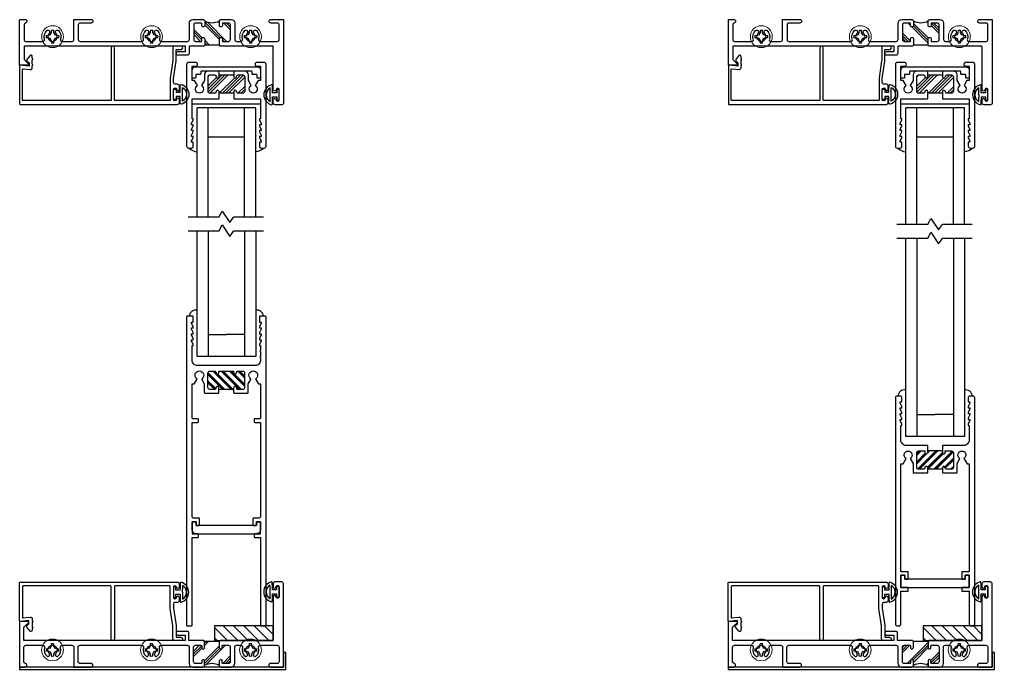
# Model space of a CAD drawing. Extents: x -7 to 79, y -106 to 76.
# Drawn here: x -0.27 to 16.36, y 64.43 to 75.52 of the extents above; entities that cross this region are included whole.
import ezdxf

# ---------------------------------------------------------------- set-up
doc = ezdxf.new("R2010")
doc.units = 0
doc.header["$MEASUREMENT"] = 0
doc.layers.get('0').update_dxf_attribs({"linetype": 'CONTINUOUS'})
for name, color, linetype in [('DIM', 7, 'CONTINUOUS'), ('FRAME', 1, 'CONTINUOUS'), ('GEOMETRY', 1, 'CONTINUOUS'), ('GLASS-VINYL', 7, 'CONTINUOUS'), ('MISC.', 7, 'CONTINUOUS'), ('SASH', 5, 'CONTINUOUS'), ('SETTING BLOCKS', 7, 'CONTINUOUS'), ('TEXT', 7, 'CONTINUOUS'), ('VENT', 5, 'CONTINUOUS')]:
    doc.layers.add(name, color=color, linetype=linetype)

# ---------------------------------------------------------------- blocks, each defined once
blk = doc.blocks.new('BL798 BOTTOM RAIL SPREADER')
blk.add_lwpolyline([(1.098, 0.145), (0.068, 0.145), (0.068, 0.208), (0, 0.208), (0, 0), (1.166, 0), (1.166, 0.208), (1.098, 0.208)], close=True)
blk = doc.blocks.new('3076 FIXED BOTTOM RAIL')
at = {"linetype": 'Continuous'}
h = blk.add_hatch(dxfattribs=at)
h.set_pattern_fill('PLAST', scale=0.4, angle=45, style=0)
h.set_pattern_definition([(45, (-6.21396, -24.43819), (-0.07071068, 0.07071068), []), (45, (-6.2228, -24.42935), (-0.07071068, 0.07071068), []), (45, (-6.23164, -24.42051), (-0.07071068, 0.07071068), [])])
edge = h.paths.add_edge_path()
edge.add_line((-0.125, 0), (0.125, 0))
edge.add_line((0.125, 0), (0.125, -0.027))
edge.add_arc((0.15, -0.027), 0.025, 180, 364.5812)
edge.add_line((0.175, -0.025), (0.175, 0))
edge.add_line((0.175, 0), (0.282, 0))
edge.add_arc((0.282, -0.031), 0.031, 0, 90, ccw=False)
edge.add_line((0.313, -0.031), (0.313, -0.281))
edge.add_arc((0.282, -0.281), 0.031, -90, 0, ccw=False)
edge.add_line((0.282, -0.312), (0.175, -0.312))
edge.add_line((0.175, -0.312), (0.175, -0.287))
edge.add_arc((0.15, -0.287), 0.025, 0, 175.4188)
edge.add_line((0.125, -0.285), (0.125, -0.312))
edge.add_line((0.125, -0.312), (-0.125, -0.312))
edge.add_line((-0.125, -0.312), (-0.125, -0.287))
edge.add_arc((-0.15, -0.287), 0.025, 0, 175.4188)
edge.add_arc((-0.205, -0.283), 0.0297, 278.9864, 355.4188, ccw=False)
edge.add_line((-0.2, -0.312), (-0.282, -0.312))
edge.add_arc((-0.282, -0.281), 0.031, 180, 270, ccw=False)
edge.add_line((-0.313, -0.281), (-0.313, -0.031))
edge.add_arc((-0.282, -0.031), 0.031, 90, 180, ccw=False)
edge.add_line((-0.282, 0), (-0.175, 0))
edge.add_line((-0.175, 0), (-0.175, -0.025))
edge.add_arc((-0.15, -0.025), 0.025, 180, 359.9954)
edge.add_line((-0.125, -0.025), (-0.125, 0))
at = {"color": 7}
for p, q in [((0.125, 0), (-0.125, 0)), ((0.125, -0.312), (-0.125, -0.312))]:
    blk.add_line(p, q, dxfattribs=at)
for points in [[(-0.646, -2.983), (-0.614, -2.983, 0.414214), (-0.583, -2.952), (-0.583, -2.391), (-0.458, -2.391), (-0.458, -2.329), (-0.583, -2.329), (-0.583, -2.121), (-0.515, -2.121), (-0.515, -2.184), (-0.458, -2.184), (-0.458, -2.059), (-0.583, -2.059), (-0.583, -0.873), (-0.583, -0.811), (-0.583, -0.218), (-0.545, -0.218), (-0.493, -0.129, -3.732051), (-0.425, -0.129), (-0.375, -0.214), (-0.375, -0.288), (-0.375, -0.374), (-0.125, -0.374), (-0.125, -0.362), (-0.125, -0.312), (-0.125, -0.287, 0.414214), (-0.15, -0.262), (-0.151, -0.262, 0.414214), (-0.175, -0.286), (-0.175, -0.287, -0.414214), (-0.2, -0.312), (-0.282, -0.312, -0.414214), (-0.313, -0.281), (-0.313, -0.031, -0.414214), (-0.282, 0), (-0.175, 0), (-0.175, -0.026, 0.414214), (-0.151, -0.05), (-0.15, -0.05, 0.414214), (-0.125, -0.025), (-0.125, 0.094), (-0.489, 0.094, -0.414214), (-0.583, 0.188), (-0.583, 0.437), (-0.565, 0.437), (-0.565, 0.457), (-0.595, 0.517), (-0.595, 0.537), (-0.565, 0.537), (-0.565, 0.557), (-0.595, 0.617), (-0.595, 0.637), (-0.565, 0.637), (-0.565, 0.657), (-0.595, 0.717), (-0.595, 0.737), (-0.565, 0.737), (-0.565, 0.757), (-0.595, 0.817), (-0.595, 0.837), (-0.565, 0.837), (-0.565, 0.906, 0.414214), (-0.596, 0.937), (-0.646, 0.937, 0.414214), (-0.677, 0.906), (-0.677, 0.111), (-0.677, -2.515), (-0.677, -2.952, 0.414214)], [(0.646, 0.937), (0.596, 0.937, 0.414214), (0.565, 0.906), (0.565, 0.837), (0.595, 0.837), (0.595, 0.817), (0.565, 0.757), (0.565, 0.737), (0.595, 0.737), (0.595, 0.717), (0.565, 0.657), (0.565, 0.637), (0.595, 0.637), (0.595, 0.617), (0.565, 0.557), (0.565, 0.537), (0.595, 0.537), (0.595, 0.517), (0.565, 0.457), (0.565, 0.437), (0.583, 0.437), (0.583, 0.188, -0.414214), (0.489, 0.094), (0.125, 0.094), (0.125, -0.025, 0.414214), (0.15, -0.05), (0.151, -0.05, 0.414214), (0.175, -0.026), (0.175, 0), (0.282, 0, -0.414214), (0.313, -0.031), (0.313, -0.281, -0.414214), (0.282, -0.312), (0.2, -0.312, -0.414214), (0.175, -0.287), (0.175, -0.286), (0.151, -0.262), (0.15, -0.262, 0.414214), (0.125, -0.287), (0.125, -0.312), (0.125, -0.362), (0.125, -0.374), (0.375, -0.374), (0.375, -0.288), (0.375, -0.214), (0.425, -0.129, -3.732051), (0.493, -0.129), (0.545, -0.218), (0.583, -0.218), (0.583, -0.811), (0.583, -0.873), (0.583, -2.059), (0.458, -2.059), (0.458, -2.184), (0.515, -2.184), (0.515, -2.121), (0.583, -2.121), (0.583, -2.329), (0.458, -2.329), (0.458, -2.391), (0.583, -2.391), (0.583, -2.952, 0.414214), (0.614, -2.983), (0.646, -2.983, 0.414214), (0.677, -2.952), (0.677, -2.515), (0.677, 0.111), (0.677, 0.906, 0.414214)]]:
    blk.add_lwpolyline(points, format="xyb", close=True)
blk = doc.blocks.new('3310-Thermal Mammoth B Rail')
at = {"linetype": 'Continuous'}
h = blk.add_hatch(dxfattribs=at)
h.set_pattern_fill('PLAST', scale=0.4, angle=-45, style=0)
h.paths.add_polyline_path([(-0.15, 0.324), (-0.151, 0.324, -0.414214), (-0.175, 0.348), (-0.175, 0.374), (-0.282, 0.374, 0.414214), (-0.313, 0.343), (-0.313, 0.093, 0.414214), (-0.282, 0.062), (-0.2, 0.062, 0.414214), (-0.175, 0.087), (-0.175, 0.088, -0.414214), (-0.151, 0.112), (-0.15, 0.112, -0.414214), (-0.125, 0.087), (-0.125, 0.062), (0.125, 0.062), (0.125, 0.087, -0.414214), (0.15, 0.112), (0.151, 0.112, -0.414214), (0.175, 0.088), (0.175, 0.087, 0.414214), (0.2, 0.062), (0.282, 0.062, 0.414214), (0.313, 0.093), (0.313, 0.343, 0.414214), (0.282, 0.374), (0.175, 0.374), (0.175, 0.348, -0.414214), (0.151, 0.324), (0.15, 0.324, -0.414214), (0.125, 0.349), (0.125, 0.374), (-0.125, 0.374), (-0.125, 0.349, -0.414214)])
at = {"color": 7}
for p, q in [((-0.125, 0.374), (0.125, 0.374)), ((0.125, 0.062), (-0.125, 0.062))]:
    blk.add_line(p, q, dxfattribs=at)
at = {"ltscale": 0.25}
blk.add_lwpolyline([(0.512, -2.4), (0.486, -2.4, 0.414214), (0.476, -2.41), (0.476, -2.452, 0.414214), (0.486, -2.462), (0.584, -2.462), (0.584, -3.96, 0.414214), (0.594, -3.97), (0.668, -3.97, 0.414214), (0.678, -3.96), (0.678, 1.301, 0.414214), (0.668, 1.311), (0.576, 1.311, 0.414214), (0.566, 1.301), (0.566, 1.211), (0.596, 1.211), (0.596, 1.191), (0.566, 1.131), (0.566, 1.111), (0.596, 1.111), (0.596, 1.091), (0.566, 1.031), (0.566, 1.011), (0.596, 1.011), (0.596, 0.991), (0.566, 0.931), (0.566, 0.911), (0.596, 0.911), (0.596, 0.891), (0.566, 0.831), (0.566, 0.811), (0.584, 0.811), (0.584, 0.726, 1), (0.584, 0.706), (0.584, 0.626, 1), (0.584, 0.606), (0.584, 0.562, -0.414214), (0.49, 0.468), (0.001, 0.468), (-0.488, 0.468, -0.414214), (-0.582, 0.562), (-0.582, 0.811), (-0.564, 0.811), (-0.564, 0.831), (-0.594, 0.891), (-0.594, 0.911), (-0.564, 0.911), (-0.564, 0.931), (-0.594, 0.991), (-0.594, 1.011), (-0.564, 1.011), (-0.564, 1.031), (-0.594, 1.091), (-0.594, 1.111), (-0.564, 1.111), (-0.564, 1.131), (-0.594, 1.191), (-0.594, 1.211), (-0.564, 1.211), (-0.564, 1.301, 0.414214), (-0.574, 1.311), (-0.666, 1.311, 0.414214), (-0.676, 1.301), (-0.676, -3.96, 0.414214), (-0.666, -3.97), (-0.592, -3.97, 0.414214), (-0.582, -3.96), (-0.582, -2.462), (-0.484, -2.462, 0.414214), (-0.474, -2.452), (-0.474, -2.41, 0.414214), (-0.484, -2.4), (-0.51, -2.4, -0.414214), (-0.582, -2.328), (-0.582, -2.195), (-0.514, -2.195), (-0.514, -2.248, 0.414214), (-0.504, -2.258), (-0.464, -2.258, 0.414214), (-0.454, -2.248), (-0.454, -2.143, 0.414214), (-0.464, -2.133), (-0.551, -2.133, -0.414214), (-0.582, -2.102), (-0.582, -0.509, -0.414214), (-0.572, -0.499), (-0.484, -0.499, 0.414214), (-0.474, -0.489), (-0.474, -0.447, 0.414214), (-0.484, -0.437), (-0.572, -0.437, -0.414214), (-0.582, -0.427), (-0.582, 0.16), (-0.547, 0.16, 0.267949), (-0.539, 0.165), (-0.5, 0.232, 0.380082), (-0.502, 0.245, -3.00994), (-0.413, 0.245, 0.380082), (-0.415, 0.232), (-0.374, 0.16), (-0.374, 0.01, 0.414214), (-0.364, 0), (-0.134, 0, 0.414214), (-0.124, 0.01), (-0.124, 0.087, 0.414214), (-0.149, 0.112, 0.414214), (-0.174, 0.087, -0.414214), (-0.199, 0.062), (-0.281, 0.062, -0.414214), (-0.312, 0.093), (-0.312, 0.343, -0.414214), (-0.281, 0.374), (-0.199, 0.374, -0.414214), (-0.174, 0.349, 0.414214), (-0.149, 0.324, 0.414214), (-0.124, 0.349), (-0.124, 0.374), (0.001, 0.374), (0.126, 0.374), (0.126, 0.349, 0.414214), (0.151, 0.324, 0.414214), (0.176, 0.349, -0.414214), (0.201, 0.374), (0.283, 0.374, -0.414214), (0.314, 0.343), (0.314, 0.093, -0.414214), (0.283, 0.062), (0.201, 0.062, -0.414214), (0.176, 0.087, 0.414214), (0.151, 0.112, 0.414214), (0.126, 0.087), (0.126, 0.01, 0.414214), (0.136, 0), (0.366, 0, 0.414214), (0.376, 0.01), (0.376, 0.16), (0.418, 0.232, 0.380082), (0.416, 0.245, -3.00994), (0.505, 0.245, 0.380082), (0.503, 0.232), (0.542, 0.165, 0.267949), (0.55, 0.16), (0.584, 0.16), (0.584, -0.427, -0.414214), (0.574, -0.437), (0.486, -0.437, 0.414214), (0.476, -0.447), (0.476, -0.489, 0.414214), (0.486, -0.499), (0.574, -0.499, -0.414214), (0.584, -0.509), (0.584, -2.102, -0.414214), (0.553, -2.133), (0.466, -2.133, 0.414214), (0.456, -2.143), (0.456, -2.248, 0.414214), (0.466, -2.258), (0.506, -2.258, 0.414214), (0.516, -2.248), (0.516, -2.195), (0.584, -2.195), (0.584, -2.328, -0.414214)], format="xyb", close=True, dxfattribs=at)
blk = doc.blocks.new('RALE-SREADER')
at = {"layer": 'GEOMETRY', "color": 1}
blk.add_lwpolyline([(0.135, -0.08), (0.07, -0.08, 0.414214), (0.06, -0.09), (0.06, -0.133, -0.414214), (0.05, -0.143), (0.01, -0.143, -0.414214), (0, -0.133), (0, 0, -0.414214), (0.05, 0.05), (1.116, 0.05, -0.414214), (1.166, 0), (1.166, -0.133, -0.414214), (1.156, -0.143), (1.116, -0.143, -0.414214), (1.106, -0.133), (1.106, -0.09, 0.414214), (1.096, -0.08), (1.031, -0.08, -0.414214), (1.021, -0.07), (1.021, -0.035, 0.414214), (1.011, -0.025), (0.155, -0.025, 0.414214), (0.145, -0.035), (0.145, -0.07, -0.414214)], format="xyb", close=True, dxfattribs=at)
blk = doc.blocks.new('3075 TOP RAIL')
h = blk.add_hatch()
h.set_pattern_fill('ANSI34', scale=0.3, style=0)
h.set_pattern_definition([(45, (-1.25166, -5.8604), (-0.159099, 0.159099), []), (45, (-1.19863, -5.8604), (-0.159099, 0.159099), []), (45, (-1.1456, -5.8604), (-0.159099, 0.159099), []), (45, (-1.09256, -5.8604), (-0.159099, 0.159099), [])])
h.paths.add_polyline_path([(-0.125, 0.312), (-0.125, 0.286, -0.414214), (-0.149, 0.262), (-0.151, 0.262, -0.414214), (-0.175, 0.286), (-0.175, 0.287, 0.414214), (-0.2, 0.312), (-0.282, 0.312, 0.414214), (-0.313, 0.281), (-0.313, 0.031, 0.414214), (-0.282, 0), (-0.2, 0, 0.414214), (-0.175, 0.025, -0.414214), (-0.15, 0.05), (-0.149, 0.05, -0.414214), (-0.125, 0.026), (-0.125, 0), (0.125, 0), (0.125, 0.026, -0.414214), (0.149, 0.05), (0.15, 0.05, -0.414214), (0.175, 0.025, 0.414214), (0.2, 0), (0.282, 0, 0.414214), (0.313, 0.031), (0.313, 0.281, 0.414214), (0.282, 0.312), (0.2, 0.312, 0.414214), (0.175, 0.287), (0.175, 0.286, -0.414214), (0.151, 0.262), (0.149, 0.262, -0.414214), (0.125, 0.286), (0.125, 0.312)])
at = {"color": 7}
for p, q in [((-0.125, 0.312), (0.125, 0.312)), ((0.125, 0), (-0.125, 0))]:
    blk.add_line(p, q, dxfattribs=at)
for points in [[(-0.149, 0.05), (-0.15, 0.05, 0.414214), (-0.175, 0.025, -0.414214), (-0.2, 0), (-0.282, 0, -0.414214), (-0.313, 0.031), (-0.313, 0.281, -0.414214), (-0.282, 0.312), (-0.2, 0.312, -0.414214), (-0.175, 0.287), (-0.175, 0.286, 0.414214), (-0.151, 0.262), (-0.149, 0.262, 0.414214), (-0.125, 0.286), (-0.125, 0.343), (-0.126, 0.374), (-0.156, 0.374), (-0.313, 0.374, 0.414214), (-0.375, 0.312), (-0.375, 0.214), (-0.425, 0.129, -3.732051), (-0.494, 0.129), (-0.543, 0.214), (-0.583, 0.214), (-0.583, 0.461), (-0.519, 0.461, 0.414214), (-0.49, 0.49), (-0.49, 0.492, 0.414214), (-0.521, 0.523), (-0.646, 0.523, 0.414214), (-0.677, 0.492), (-0.677, -0.906, 0.414214), (-0.646, -0.937), (-0.596, -0.937, 0.414214), (-0.565, -0.906), (-0.565, -0.837), (-0.595, -0.837), (-0.595, -0.817), (-0.565, -0.757), (-0.565, -0.737), (-0.595, -0.737), (-0.595, -0.717), (-0.565, -0.657), (-0.565, -0.637), (-0.595, -0.637), (-0.595, -0.617), (-0.565, -0.557), (-0.565, -0.537), (-0.595, -0.537), (-0.595, -0.517), (-0.565, -0.457), (-0.565, -0.437), (-0.583, -0.437), (-0.583, -0.094), (-0.125, -0.094), (-0.125, 0.026, 0.414214)], [(0.583, -0.437), (0.565, -0.437), (0.565, -0.457), (0.595, -0.517), (0.595, -0.537), (0.565, -0.537), (0.565, -0.557), (0.595, -0.617), (0.595, -0.637), (0.565, -0.637), (0.565, -0.657), (0.595, -0.717), (0.595, -0.737), (0.565, -0.737), (0.565, -0.757), (0.595, -0.817), (0.595, -0.837), (0.565, -0.837), (0.565, -0.906, 0.414214), (0.596, -0.937), (0.646, -0.937, 0.414214), (0.677, -0.906), (0.677, 0.492, 0.414214), (0.646, 0.523), (0.521, 0.523, 0.414214), (0.49, 0.492), (0.49, 0.49, 0.414214), (0.519, 0.461), (0.583, 0.461), (0.583, 0.214), (0.543, 0.214), (0.493, 0.129, -3.732051), (0.425, 0.129), (0.375, 0.214), (0.375, 0.312, 0.414214), (0.313, 0.374), (0.156, 0.374), (0.127, 0.374), (0.125, 0.343), (0.125, 0.286, 0.414214), (0.149, 0.262), (0.151, 0.262, 0.414214), (0.175, 0.286), (0.175, 0.287, -0.414214), (0.2, 0.312), (0.282, 0.312, -0.414214), (0.313, 0.281), (0.313, 0.031, -0.414214), (0.282, 0), (0.2, 0, -0.414214), (0.175, 0.025, 0.414214), (0.15, 0.05), (0.149, 0.05, 0.414214), (0.125, 0.026), (0.125, -0.094), (0.583, -0.094)]]:
    blk.add_lwpolyline(points, format="xyb", close=True)
blk.add_blockref('RALE-SREADER', (-0.583, 0.399))
blk = doc.blocks.new('dfasdf')
at = {"color": 7, "linetype": 'Continuous', "lineweight": 15}
for p, q in [((54.607, 25.61), (54.568, 25.594)), ((54.607, 25.61), (54.601, 25.615)), ((54.623, 25.649), (54.607, 25.61)), ((54.623, 25.649), (54.617, 25.65)), ((54.623, 25.679), (54.62, 25.686)), ((54.623, 25.679), (54.623, 25.649)), ((54.657, 25.649), (54.657, 25.679)), ((54.657, 25.649), (54.662, 25.65)), ((54.673, 25.61), (54.657, 25.649)), ((54.673, 25.61), (54.678, 25.615)), ((54.711, 25.594), (54.673, 25.61)), ((54.537, 25.56), (54.531, 25.557)), ((54.568, 25.594), (54.537, 25.594)), ((54.537, 25.56), (54.568, 25.56)), ((54.568, 25.594), (54.567, 25.599)), ((54.568, 25.56), (54.567, 25.555)), ((54.568, 25.56), (54.607, 25.544)), ((54.607, 25.544), (54.601, 25.539)), ((54.607, 25.544), (54.623, 25.505)), ((54.623, 25.505), (54.617, 25.504)), ((54.623, 25.505), (54.623, 25.475)), ((54.657, 25.505), (54.673, 25.544)), ((54.657, 25.505), (54.662, 25.504)), ((54.657, 25.475), (54.657, 25.505)), ((54.657, 25.475), (54.659, 25.468)), ((54.673, 25.544), (54.711, 25.56)), ((54.673, 25.544), (54.678, 25.539)), ((54.711, 25.594), (54.712, 25.599)), ((54.742, 25.594), (54.711, 25.594)), ((54.711, 25.56), (54.712, 25.555)), ((54.711, 25.56), (54.742, 25.56)), ((54.742, 25.594), (54.748, 25.597))]:
    blk.add_line(p, q, dxfattribs=at)
at = {"color": 7, "linetype": 'Continuous', "lineweight": 15, "flags": 128}
for points in [[(54.657, 25.679), (54.658, 25.683), (54.659, 25.686)], [(54.537, 25.594), (54.534, 25.595), (54.531, 25.597)], [(54.623, 25.475), (54.621, 25.471), (54.62, 25.468)], [(54.742, 25.56), (54.745, 25.559), (54.748, 25.557)]]:
    blk.add_lwpolyline(points, dxfattribs=at)
at = {"color": 7, "linetype": 'Continuous', "lineweight": 15}
blk.add_circle((54.64, 25.577), 0.186, dxfattribs=at)
for centre, radius, start, end in [((55.074, 24.524), 1.189, 113.4354, 115.2717), ((55.692, 25.142), 1.189, 154.7283, 156.5646), ((55.559, 25.592), 0.944, 174.331, 176.507), ((54.64, 25.577), 0.11, 79.7812, 100.2188), ((54.64, 25.577), 0.104, 80.5333, 99.4667), ((53.72, 25.592), 0.944, 3.493, 5.669), ((53.587, 25.142), 1.189, 23.4354, 25.2717), ((54.205, 24.524), 1.189, 64.7283, 66.5646), ((54.64, 25.577), 0.11, 169.7812, 190.2188), ((54.624, 24.657), 0.944, 93.493, 95.669), ((54.624, 26.497), 0.944, 264.331, 266.507), ((54.64, 25.577), 0.104, 170.5333, 189.4667), ((55.074, 26.63), 1.189, 244.7283, 246.5646), ((55.692, 26.012), 1.189, 203.4354, 205.2717), ((55.559, 25.562), 0.944, 183.493, 185.669), ((54.64, 25.577), 0.11, 259.7812, 280.2188), ((54.64, 25.577), 0.104, 260.5333, 279.4667), ((53.72, 25.562), 0.944, 354.331, 356.507), ((53.587, 26.012), 1.189, 334.7283, 336.5646), ((54.205, 26.63), 1.189, 293.4354, 295.2717), ((54.655, 24.657), 0.944, 84.331, 86.507), ((54.655, 26.497), 0.944, 273.493, 275.669), ((54.64, 25.577), 0.104, 350.5333, 9.4667), ((54.64, 25.577), 0.11, 349.7812, 10.2188)]:
    blk.add_arc(centre, radius, start, end, dxfattribs=at)
blk = doc.blocks.new('25031')
at = {"layer": 'GEOMETRY', "color": 5}
for p, q in [((-0.035, 0.042), (-0.09, 0.042)), ((-0.09, 0.042), (-0.09, 0)), ((-0.09, 0), (0.09, 0)), ((-0.035, 0.112), (-0.035, 0.042)), ((0.035, 0.042), (0.035, 0.112)), ((0.09, 0.042), (0.035, 0.042)), ((0.09, 0), (0.09, 0.042))]:
    blk.add_line(p, q, dxfattribs=at)
for centre, radius, start, end in [((0, 0.086), 0.175, 14.1622, 165.8685), ((0, 0.086), 0.135, 30.4808, 149.5259), ((-0.16, 0.126), 0.01, 165.8685, 267.1063), ((0, 3.29), 3.179, 267.1063, 269.3654), ((0, 3.29), 3.139, 267.8759, 269.9963), ((0.005, 3.056), 2.904, 269.9005, 272.1922), ((0.005, 3.056), 2.944, 270.5829, 273.0223), ((0.16, 0.126), 0.01, 273.0223, 14.1622)]:
    blk.add_arc(centre, radius, start, end, dxfattribs=at)
blk = doc.blocks.new('3809 BLOCK FRAME')
h = blk.add_hatch()
h.set_pattern_fill('PLAST', color=256, angle=45, style=0)
h.set_pattern_definition([(45, (-4.25098, -6.643), (-0.176777, 0.176777), []), (45, (-4.27308, -6.6209), (-0.176777, 0.176777), []), (45, (-4.29517, -6.5988), (-0.176777, 0.176777), [])])
edge = h.paths.add_edge_path()
edge.add_arc((-0.937, 0.093), 0.031, 270, 360, ccw=False)
edge.add_line((-0.937, 0.062), (-1.033, 0.062))
edge.add_arc((-1.033, 0.072), 0.01, 180, 270, ccw=False)
edge.add_line((-1.043, 0.072), (-1.043, 0.103))
edge.add_arc((-1.068, 0.103), 0.025, 360, 450)
edge.add_arc((-1.068, 0.103), 0.025, 90, 180)
edge.add_line((-1.093, 0.103), (-1.093, 0.031))
edge.add_arc((-1.218, -0.221), 0.281, 63.5092, 116.4908)
edge.add_line((-1.344, 0.031), (-1.344, 0.103))
edge.add_arc((-1.369, 0.103), 0.025, 0, 90)
edge.add_arc((-1.369, 0.103), 0.025, 90, 180)
edge.add_line((-1.394, 0.103), (-1.394, 0.072))
edge.add_arc((-1.404, 0.072), 0.01, 270, 360, ccw=False)
edge.add_line((-1.404, 0.062), (-1.5, 0.062))
edge.add_arc((-1.5, 0.093), 0.031, 180, 270, ccw=False)
edge.add_line((-1.531, 0.093), (-1.531, 0.343))
edge.add_arc((-1.5, 0.343), 0.031, 90, 180, ccw=False)
edge.add_line((-1.5, 0.374), (-1.404, 0.374))
edge.add_arc((-1.404, 0.364), 0.01, 0, 90, ccw=False)
edge.add_line((-1.394, 0.364), (-1.394, 0.333))
edge.add_arc((-1.369, 0.333), 0.025, 180, 270)
edge.add_arc((-1.369, 0.333), 0.025, 270, 360)
edge.add_line((-1.344, 0.333), (-1.344, 0.439))
edge.add_line((-1.344, 0.439), (-1.093, 0.439))
edge.add_line((-1.093, 0.439), (-1.093, 0.333))
edge.add_arc((-1.068, 0.333), 0.025, 180, 270)
edge.add_arc((-1.068, 0.333), 0.025, 270, 360)
edge.add_line((-1.043, 0.333), (-1.043, 0.364))
edge.add_arc((-1.033, 0.364), 0.01, 90, 180, ccw=False)
edge.add_line((-1.033, 0.374), (-0.937, 0.374))
edge.add_arc((-0.937, 0.343), 0.031, 0, 90, ccw=False)
edge.add_line((-0.906, 0.343), (-0.906, 0.093))
blk.add_line((-1.093, 0.439), (-1.344, 0.439))
for points in [[(-1.093, 0.439), (-1.093, 0.333, 0.414214), (-1.068, 0.308, 0.414214), (-1.043, 0.333), (-1.043, 0.364, -0.414214), (-1.033, 0.374), (-0.937, 0.374, -0.414214), (-0.906, 0.343), (-0.906, 0.093, -0.414214), (-0.937, 0.062), (-1.033, 0.062, -0.414214), (-1.043, 0.072), (-1.043, 0.103, 0.414214), (-1.068, 0.128), (-1.068, 0.128, 0.414214), (-1.093, 0.103), (-1.093, 0.031, 0.414214), (-1.062, 0), (-0.893, 0, 0.414214), (-0.831, 0.062), (-0.831, 0.343, -0.414214), (-0.8, 0.374), (-0.729, 0.374, -0.5024), (-0.699, 0.334, 0.280293), (-0.661, 0.19, 0.498955), (-0.613, 0.198), (-0.613, 0.198, 0.334263), (-0.618, 0.235, -2.470836), (-0.506, 0.235, 0.334263), (-0.511, 0.198, 0.498955), (-0.463, 0.19, 0.280293), (-0.425, 0.334, -0.5024), (-0.395, 0.374), (-0.106, 0.374, -0.414214), (-0.075, 0.343), (-0.075, 0.093, -0.414214), (-0.106, 0.062), (-0.219, 0.062, 0.414214), (-0.25, 0.031, 0.414214), (-0.219, 0), (0, 0), (0, 1.423, 0.414214), (-0.031, 1.454), (-0.144, 1.454, 0.414214), (-0.175, 1.423), (-0.175, 1.371, 0.414214), (-0.15, 1.346), (-0.15, 1.346, 0.399638), (-0.125, 1.37, -0.399638), (-0.1, 1.394), (-0.1, 1.394, -0.414214), (-0.075, 1.369), (-0.075, 1.199, -0.414214), (-0.1, 1.174), (-0.1, 1.174, -0.399638), (-0.125, 1.198, 0.399638), (-0.15, 1.221, 0.414214), (-0.175, 1.196), (-0.175, 0.464, -0.414214), (-0.185, 0.454), (-1.078, 0.454), (-1.093, 0.439)], [(-1.344, 0.439), (-1.344, 0.439), (-1.359, 0.454), (-1.612, 0.454), (-1.612, 0.579, 0.414214), (-1.643, 0.61), (-1.799, 0.61, 0.414214), (-1.83, 0.579, 0.414214), (-1.799, 0.548), (-1.674, 0.548), (-1.674, 0.454), (-4.425, 0.454), (-4.425, 0.678, -0.198912), (-4.422, 0.685), (-4.343, 0.764, 0.668179), (-4.35, 0.781), (-4.49, 0.781, 0.414214), (-4.5, 0.771), (-4.5, 0.01, 0.414214), (-4.49, 0), (-4.406, 0, 0.414214), (-4.375, 0.031, 0.358249), (-4.4, 0.061, -0.358249), (-4.425, 0.092), (-4.425, 0.343, -0.414214), (-4.394, 0.374), (-4.105, 0.374, -0.5024), (-4.075, 0.334, 0.280293), (-4.037, 0.19, 0.498955), (-3.989, 0.198, 0.334263), (-3.994, 0.235, -2.470836), (-3.882, 0.235, 0.334263), (-3.887, 0.198, 0.498955), (-3.839, 0.19, 0.280293), (-3.801, 0.334, -0.5024), (-3.771, 0.374), (-3.606, 0.374, -0.414214), (-3.575, 0.343), (-3.575, 0), (-3.281, 0, 0.414214), (-3.25, 0.031, 0.414214), (-3.281, 0.062), (-3.469, 0.062, -0.414214), (-3.5, 0.093), (-3.5, 0.343, -0.414214), (-3.469, 0.374), (-2.417, 0.374, -0.5024), (-2.387, 0.334, 0.280293), (-2.349, 0.19, 0.498955), (-2.301, 0.198, 0.334263), (-2.306, 0.235, -2.470836), (-2.194, 0.235, 0.334263), (-2.199, 0.198, 0.498955), (-2.151, 0.19, 0.280293), (-2.113, 0.334, -0.5024), (-2.083, 0.374), (-1.637, 0.374, -0.414214), (-1.606, 0.343), (-1.606, 0.062, 0.414214), (-1.544, 0), (-1.375, 0, 0.414214), (-1.344, 0.031), (-1.344, 0.103, 0.414214), (-1.369, 0.128, 0.414214), (-1.394, 0.103), (-1.394, 0.072, -0.414214), (-1.404, 0.062), (-1.5, 0.062, -0.414214), (-1.531, 0.093), (-1.531, 0.343, -0.414214), (-1.5, 0.374), (-1.404, 0.374, -0.414214), (-1.394, 0.364), (-1.394, 0.333, 0.414214), (-1.369, 0.308, 0.414214), (-1.344, 0.333), (-1.344, 0.439)]]:
    blk.add_lwpolyline(points, format="xyb")
blk.add_arc((-1.218, -0.221), 0.281, 63.5092, 116.4908)

msp = doc.modelspace()

# ---------------------------------------------------------------- hatches: boundary and pattern name
at = {"layer": 'DIM'}
h = msp.add_hatch(dxfattribs=at)
h.set_pattern_fill('ANSI31', color=256, style=0)
h.set_pattern_definition([(315, (26.47176, 83.98138), (-0.08838835, -0.08838835), [])])
h.paths.add_polyline_path([(4.057, 64.926), (3.057, 64.926), (3.057, 65.176), (4.057, 65.176)])
h = msp.add_hatch(dxfattribs=at)
h.set_pattern_fill('ANSI31', color=256, style=0)
h.set_pattern_definition([(315, (38.55693, 83.98138), (-0.08838835, -0.08838835), [])])
h.paths.add_polyline_path([(16.142, 64.926), (15.142, 64.926), (15.142, 65.176), (16.142, 65.176)])

# ---------------------------------------------------------------- linework, layer by layer
at = {"color": 7}
for p, q in [((2.946, 71.909), (2.946, 69.769)), ((3.571, 71.909), (3.571, 69.769)), ((15.031, 71.784), (15.031, 68.408)), ((15.656, 71.784), (15.656, 68.408)), ((2.946, 70.144), (3.259, 70.144)), ((3.571, 70.144), (3.259, 70.144)), ((15.031, 68.783), (15.344, 68.783)), ((15.656, 68.783), (15.344, 68.783))]:
    msp.add_line(p, q, dxfattribs=at)
for points in [[(3.759, 71.909), (3.759, 69.769), (3.259, 69.769), (2.759, 69.769), (2.759, 71.909)], [(15.844, 71.784), (15.844, 68.408), (15.344, 68.408), (14.844, 68.408), (14.844, 71.784)]]:
    msp.add_lwpolyline(points, dxfattribs=at)
for centre, start, end in [((2.74, 70.447), 80.759, 175.3773), ((3.777, 70.447), 4.6227, 99.241), ((14.825, 69.086), 80.759, 175.3773), ((15.862, 69.086), 4.6227, 99.241)]:
    msp.add_arc(centre, 0.116, start, end)
at = {"layer": 'FRAME'}
for points in [[(-0.216, 74.144), (-0.216, 74.666, -0.440011), (-0.206, 74.676), (-0.084, 74.666, 0.440011), (-0.05, 74.696), (-0.05, 74.725, -0.267949), (-0.045, 74.734, 0.57735), (-0.045, 74.751, -0.267949), (-0.05, 74.76), (-0.05, 74.825, -0.267949), (-0.045, 74.834, 0.57735), (-0.045, 74.851, -0.267949), (-0.05, 74.86), (-0.05, 74.889, 0.691708), (-0.085, 74.902), (-0.141, 74.838, 0.395486), (-0.141, 74.811), (-0.106, 74.777), (-0.106, 74.724), (-0.256, 74.737, 0.440011), (-0.266, 74.727), (-0.266, 74.079, 0.414214), (-0.256, 74.069), (2.428, 74.069, 0.414214), (2.459, 74.1), (2.459, 74.153, 0.975), (2.409, 74.155, -0.975), (2.359, 74.156), (2.359, 74.326, -0.975), (2.409, 74.327, 0.975), (2.459, 74.328), (2.459, 74.382, 0.414214), (2.428, 74.413), (2.39, 74.413, -0.414214), (2.359, 74.444), (2.359, 74.507, -0.035412), (2.359, 74.511), (2.403, 74.806, 0.035412), (2.404, 74.818), (2.404, 74.998, -0.414214), (2.414, 75.008), (2.486, 75.008, 1), (2.486, 75.064), (2.379, 75.064, 0.414214), (2.348, 75.033), (2.348, 74.818, -0.035412), (2.347, 74.813), (2.303, 74.519, 0.035412), (2.303, 74.507), (2.303, 74.144, -0.414214), (2.293, 74.134), (1.362, 74.134, -0.414214), (1.352, 74.144), (1.352, 75.036, 1), (1.296, 75.036), (1.296, 74.144, -0.414214), (1.286, 74.134), (-0.206, 74.134, -0.414214)], [(11.869, 74.144), (11.869, 74.666, -0.440011), (11.88, 74.676), (12.001, 74.666, 0.440011), (12.035, 74.696), (12.035, 74.725, -0.267949), (12.04, 74.734, 0.57735), (12.04, 74.751, -0.267949), (12.035, 74.76), (12.035, 74.825, -0.267949), (12.04, 74.834, 0.57735), (12.04, 74.851, -0.267949), (12.035, 74.86), (12.035, 74.889, 0.691708), (12, 74.902), (11.944, 74.838, 0.395486), (11.945, 74.811), (11.979, 74.777), (11.979, 74.724), (11.83, 74.737, 0.440011), (11.819, 74.727), (11.819, 74.079, 0.414214), (11.829, 74.069), (14.513, 74.069, 0.414214), (14.544, 74.1), (14.544, 74.153, 0.975), (14.494, 74.155, -0.975), (14.444, 74.156), (14.444, 74.326, -0.975), (14.494, 74.327, 0.975), (14.544, 74.328), (14.544, 74.382, 0.414214), (14.513, 74.413), (14.475, 74.413, -0.414214), (14.444, 74.444), (14.444, 74.507, -0.035412), (14.444, 74.511), (14.488, 74.806, 0.035412), (14.489, 74.818), (14.489, 74.998, -0.414214), (14.499, 75.008), (14.571, 75.008, 1), (14.571, 75.064), (14.464, 75.064, 0.414214), (14.433, 75.033), (14.433, 74.818, -0.035412), (14.432, 74.813), (14.389, 74.519, 0.035412), (14.388, 74.507), (14.388, 74.144, -0.414214), (14.378, 74.134), (13.447, 74.134, -0.414214), (13.437, 74.144), (13.437, 75.036, 1), (13.381, 75.036), (13.381, 74.144, -0.414214), (13.371, 74.134), (11.879, 74.134, -0.414214)], [(-0.218, 65.846), (-0.218, 65.323, 0.440011), (-0.207, 65.313), (-0.086, 65.324, -0.440011), (-0.052, 65.293), (-0.052, 65.264, 0.267949), (-0.047, 65.255, -0.57735), (-0.047, 65.238, 0.267949), (-0.052, 65.229), (-0.052, 65.164, 0.267949), (-0.047, 65.155, -0.57735), (-0.047, 65.138, 0.267949), (-0.052, 65.129), (-0.052, 65.101, -0.691708), (-0.087, 65.087), (-0.143, 65.151, -0.395486), (-0.143, 65.178), (-0.108, 65.213), (-0.108, 65.266), (-0.257, 65.253, -0.440011), (-0.268, 65.263), (-0.268, 65.911, -0.414214), (-0.258, 65.921), (2.426, 65.921, -0.414214), (2.457, 65.89), (2.457, 65.836, -0.975), (2.407, 65.835, 0.975), (2.357, 65.834), (2.357, 65.664, 0.975), (2.407, 65.662, -0.975), (2.457, 65.661), (2.457, 65.608, -0.414214), (2.426, 65.577), (2.388, 65.577, 0.414214), (2.357, 65.546), (2.357, 65.483, 0.035412), (2.357, 65.478), (2.401, 65.184, -0.035412), (2.402, 65.172), (2.402, 64.992, 0.414214), (2.412, 64.982), (2.484, 64.982, -1), (2.484, 64.926), (2.377, 64.926, -0.414214), (2.346, 64.957), (2.346, 65.172, 0.035412), (2.345, 65.176), (2.302, 65.47, -0.035412), (2.301, 65.483), (2.301, 65.846, 0.414214), (2.291, 65.856), (1.36, 65.856, 0.414214), (1.35, 65.846), (1.35, 64.954, -1), (1.294, 64.954), (1.294, 65.846, 0.414214), (1.284, 65.856), (-0.208, 65.856, 0.414214)], [(11.867, 65.846), (11.867, 65.323, 0.440011), (11.878, 65.313), (11.999, 65.324, -0.440011), (12.033, 65.293), (12.033, 65.264, 0.267949), (12.038, 65.255, -0.57735), (12.038, 65.238, 0.267949), (12.033, 65.229), (12.033, 65.164, 0.267949), (12.038, 65.155, -0.57735), (12.038, 65.138, 0.267949), (12.033, 65.129), (12.033, 65.101, -0.691708), (11.998, 65.087), (11.942, 65.151, -0.395486), (11.943, 65.178), (11.977, 65.213), (11.977, 65.266), (11.828, 65.253, -0.440011), (11.817, 65.263), (11.817, 65.911, -0.414214), (11.827, 65.921), (14.511, 65.921, -0.414214), (14.542, 65.89), (14.542, 65.836, -0.975), (14.492, 65.835, 0.975), (14.442, 65.834), (14.442, 65.664, 0.975), (14.492, 65.662, -0.975), (14.542, 65.661), (14.542, 65.608, -0.414214), (14.511, 65.577), (14.473, 65.577, 0.414214), (14.442, 65.546), (14.442, 65.483, 0.035412), (14.442, 65.478), (14.486, 65.184, -0.035412), (14.487, 65.172), (14.487, 64.992, 0.414214), (14.497, 64.982), (14.569, 64.982, -1), (14.569, 64.926), (14.462, 64.926, -0.414214), (14.431, 64.957), (14.431, 65.172, 0.035412), (14.43, 65.176), (14.387, 65.47, -0.035412), (14.386, 65.483), (14.386, 65.846, 0.414214), (14.376, 65.856), (13.445, 65.856, 0.414214), (13.435, 65.846), (13.435, 64.954, -1), (13.379, 64.954), (13.379, 65.846, 0.414214), (13.369, 65.856), (11.877, 65.856, 0.414214)]]:
    msp.add_lwpolyline(points, format="xyb", close=True, dxfattribs=at)
at = {"layer": 'GLASS-VINYL'}
for p, q in [((3.842, 74.074), (2.676, 74.074)), ((2.759, 72.146), (2.759, 74.012)), ((3.759, 74.012), (2.759, 74.012)), ((2.946, 72.146), (2.946, 74.012)), ((3.571, 72.146), (3.571, 74.012)), ((3.759, 72.146), (3.759, 74.012)), ((15.927, 74.074), (14.761, 74.074)), ((15.844, 74.012), (14.844, 74.012)), ((14.844, 72.021), (14.844, 74.012)), ((15.031, 72.021), (15.031, 74.012)), ((15.656, 72.021), (15.656, 74.012)), ((15.844, 72.021), (15.844, 74.012)), ((3.571, 73.512), (2.946, 73.512)), ((15.656, 73.512), (15.031, 73.512)), ((3.132, 72.146), (3.187, 72.25)), ((3.187, 72.25), (3.318, 72.053)), ((3.132, 72.146), (2.605, 72.146)), ((3.133, 71.909), (3.188, 72.013)), ((3.188, 72.013), (3.319, 71.816)), ((3.318, 72.053), (3.382, 72.146)), ((3.892, 72.146), (3.382, 72.146)), ((15.218, 72.021), (14.691, 72.021)), ((15.218, 72.021), (15.274, 72.125)), ((15.274, 72.125), (15.404, 71.928)), ((15.404, 71.928), (15.468, 72.021)), ((15.978, 72.021), (15.468, 72.021)), ((3.133, 71.909), (2.606, 71.909)), ((3.319, 71.816), (3.383, 71.909)), ((3.893, 71.909), (3.383, 71.909)), ((15.218, 71.784), (15.274, 71.888)), ((15.274, 71.888), (15.404, 71.692)), ((15.218, 71.784), (14.691, 71.784)), ((15.404, 71.692), (15.468, 71.784)), ((15.978, 71.784), (15.468, 71.784))]:
    msp.add_line(p, q, dxfattribs=at)
for centre, start, end in [((2.777, 73.479), 224.9356, 265.1823), ((3.742, 73.481), 274.2808, 314.2526), ((14.862, 73.479), 224.9356, 265.1823), ((15.827, 73.481), 274.2808, 314.2526)]:
    msp.add_arc(centre, 0.218, start, end, dxfattribs=at)
at = {"layer": 'MISC.'}
for points in [[(-0.268, 64.472), (-0.268, 64.432), (4.272, 64.432), (4.272, 64.722), (4.232, 64.722), (4.232, 64.472)], [(11.817, 64.472), (11.817, 64.432), (16.357, 64.432), (16.357, 64.722), (16.317, 64.722), (16.317, 64.472)]]:
    msp.add_lwpolyline(points, close=True, dxfattribs=at)
at = {"layer": 'SETTING BLOCKS'}
for points in [[(3.057, 65.176), (3.057, 64.926), (4.057, 64.926), (4.057, 65.176)], [(15.142, 65.176), (15.142, 64.926), (16.142, 64.926), (16.142, 65.176)]]:
    msp.add_lwpolyline(points, close=True, dxfattribs=at)

# ---------------------------------------------------------------- block references
for name, p in [('dfasdf', (-54.344, 49.648)), ('dfasdf', (-52.656, 49.648)), ('dfasdf', (-50.968, 49.648)), ('dfasdf', (-42.259, 49.648)), ('dfasdf', (-40.571, 49.648)), ('dfasdf', (-38.883, 49.648)), ('BL798 BOTTOM RAIL SPREADER', (2.676, 66.743)), ('BL798 BOTTOM RAIL SPREADER', (14.76, 65.83)), ('dfasdf', (-54.346, 39.188)), ('dfasdf', (-52.658, 39.188)), ('dfasdf', (-50.97, 39.188)), ('dfasdf', (-42.261, 39.188)), ('dfasdf', (-40.573, 39.188)), ('dfasdf', (-38.885, 39.188))]:
    msp.add_blockref(name, p)
at = {"layer": 'FRAME', "xscale": -1, "rotation": 180}
for p in [(4.234, 75.518), (16.319, 75.518)]:
    msp.add_blockref('3809 BLOCK FRAME', p, dxfattribs=at)
at = {"layer": 'FRAME'}
for p in [(4.232, 64.472), (16.317, 64.472)]:
    msp.add_blockref('3809 BLOCK FRAME', p, dxfattribs=at)
at = {"layer": 'SASH'}
msp.add_blockref('3310-Thermal Mammoth B Rail', (3.257, 69.146), dxfattribs=at)
at = {"layer": 'TEXT', "xscale": -1, "rotation": 270}
for p in [(2.359, 74.241), (14.444, 74.241)]:
    msp.add_blockref('25031', p, dxfattribs=at)
at = {"layer": 'TEXT'}
for p, rotation in [((4.159, 74.234), 90.00000000000001), ((16.244, 74.234), 90.00000000000001), ((2.357, 65.749), 270), ((4.157, 65.756), 90.00000000000001), ((14.442, 65.749), 270), ((16.242, 65.756), 90.00000000000001)]:
    msp.add_blockref('25031', p, dxfattribs=dict(at, rotation=rotation))
at = {"layer": 'VENT'}
for name, p in [('3075 TOP RAIL', (3.259, 74.261)), ('3075 TOP RAIL', (15.344, 74.261)), ('3076 FIXED BOTTOM RAIL', (15.343, 68.159))]:
    msp.add_blockref(name, p, dxfattribs=at)

doc.saveas('drawing.dxf')
